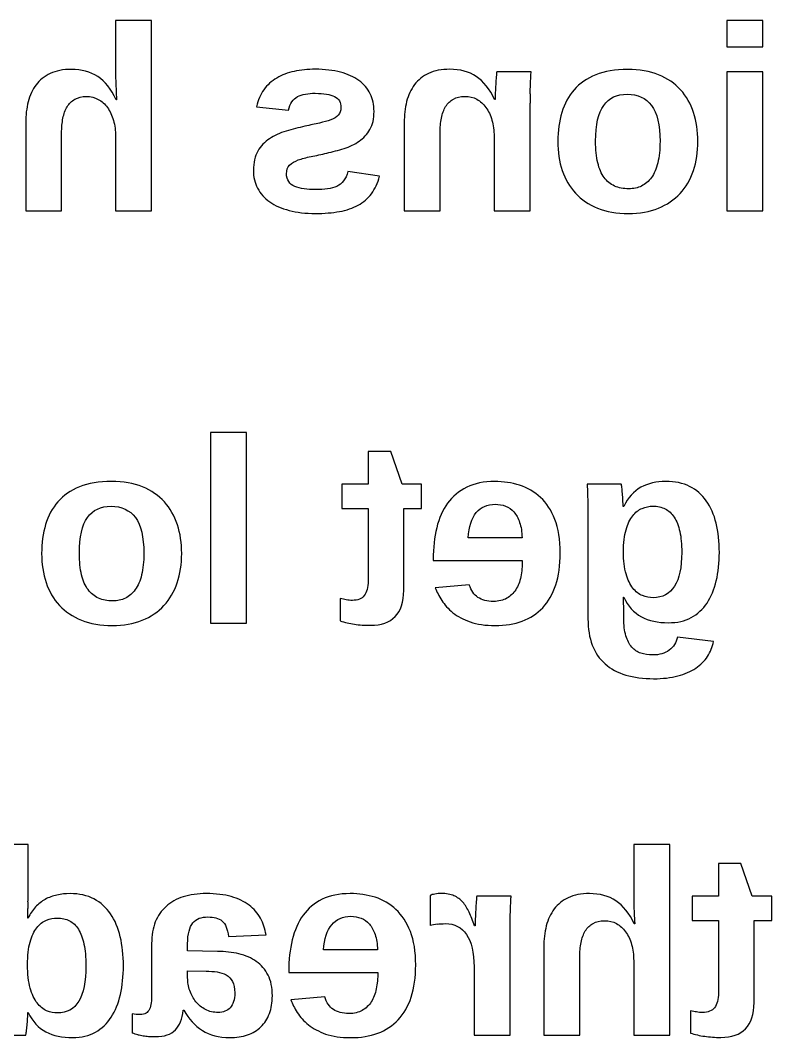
# Model space of a CAD drawing. Header units: millimetres. Extents: x 0 to 290, y 0 to 205.
# Drawn here: x 192.74 to 217.67, y 106.26 to 140 of the extents above; entities that cross this region are included whole.
import ezdxf

# ---------------------------------------------------------------- set-up
doc = ezdxf.new("R2010")
doc.units = ezdxf.units.MM
doc.layers.get('0').update_dxf_attribs({"linetype": 'CONTINUOUS', "true_color": 0x000000})

msp = doc.modelspace()

# ---------------------------------------------------------------- linework, layer by layer
for p, q in [((197.097, 140), (195.9, 140)), ((195.9, 140), (195.9, 138.275)), ((197.097, 133.68), (197.097, 140)), ((217.373, 140), (216.176, 140)), ((216.176, 140), (216.176, 139.118)), ((217.373, 139.118), (217.373, 140)), ((216.176, 139.118), (217.373, 139.118)), ((209.688, 138.288), (208.548, 138.288)), ((217.373, 138.288), (216.176, 138.288)), ((216.176, 138.288), (216.176, 133.68)), ((217.373, 133.68), (217.373, 138.288)), ((195.935, 137.368), (195.917, 137.368)), ((208.493, 137.373), (208.475, 137.373)), ((200.579, 137.133), (201.64, 137.023)), ((209.655, 133.68), (209.655, 137.257)), ((192.919, 136.602), (192.919, 133.68)), ((205.477, 136.606), (205.477, 133.68)), ((194.111, 133.68), (194.111, 136.261)), ((195.9, 136.146), (195.9, 133.68)), ((206.669, 133.68), (206.669, 136.265)), ((208.458, 136.15), (208.458, 133.68)), ((204.659, 134.83), (203.608, 134.987)), ((192.919, 133.68), (194.111, 133.68)), ((195.9, 133.68), (197.097, 133.68)), ((205.477, 133.68), (206.669, 133.68)), ((208.458, 133.68), (209.655, 133.68)), ((216.176, 133.68), (217.373, 133.68)), ((200.246, 126.333), (199.05, 126.333)), ((199.05, 126.333), (199.05, 120.013)), ((200.246, 120.013), (200.246, 126.333)), ((205.029, 125.703), (204.28, 125.703)), ((204.28, 125.703), (204.28, 124.622)), ((205.404, 124.622), (205.029, 125.703)), ((204.28, 124.622), (203.406, 124.622)), ((203.406, 124.622), (203.406, 123.812)), ((206.047, 124.622), (205.404, 124.622)), ((206.047, 123.812), (206.047, 124.622)), ((212.68, 124.622), (211.547, 124.622)), ((212.761, 123.881), (212.74, 123.881)), ((203.406, 123.812), (204.28, 123.812)), ((204.28, 123.812), (204.28, 121.419)), ((205.463, 121.095), (205.463, 123.812)), ((205.463, 123.812), (206.047, 123.812)), ((211.573, 123.557), (211.573, 120.155)), ((209.388, 122.837), (207.599, 122.837)), ((206.44, 122.122), (206.44, 122.087)), ((206.44, 122.087), (209.396, 122.087)), ((207.637, 121.279), (206.509, 121.181)), ((203.355, 120.823), (203.355, 120.082)), ((212.752, 120.87), (212.761, 120.87)), ((212.761, 120.171), (212.761, 120.414)), ((199.05, 120.013), (200.246, 120.013)), ((215.741, 119.404), (214.546, 119.545)), ((192.996, 112.667), (191.8, 112.667)), ((192.996, 110.985), (192.996, 112.667)), ((214.288, 112.667), (213.091, 112.667)), ((213.091, 112.667), (213.091, 110.942)), ((214.288, 106.347), (214.288, 112.667)), ((216.651, 112.036), (215.902, 112.036)), ((215.902, 112.036), (215.902, 110.955)), ((217.026, 110.955), (216.651, 112.036)), ((206.337, 110.98), (206.337, 109.979)), ((209.024, 110.955), (207.883, 110.955)), ((215.902, 110.955), (215.028, 110.955)), ((215.028, 110.955), (215.028, 110.146)), ((217.669, 110.955), (217.026, 110.955)), ((217.669, 110.146), (217.669, 110.955)), ((192.996, 110.226), (192.988, 110.226)), ((213.126, 110.035), (213.109, 110.035)), ((215.028, 110.146), (215.902, 110.146)), ((215.902, 110.146), (215.902, 107.752)), ((217.085, 107.428), (217.085, 110.146)), ((217.085, 110.146), (217.669, 110.146)), ((199.646, 109.613), (200.894, 109.672)), ((207.828, 109.971), (207.811, 109.971)), ((208.99, 106.347), (208.99, 109.873)), ((197.096, 109.387), (197.096, 107.709)), ((198.292, 109.141), (198.292, 109.375)), ((199.285, 109.124), (198.292, 109.141)), ((204.593, 109.171), (202.804, 109.171)), ((210.11, 109.269), (210.11, 106.347)), ((211.303, 106.347), (211.303, 108.927)), ((213.091, 108.813), (213.091, 106.347)), ((198.292, 108.481), (198.905, 108.472)), ((198.292, 108.246), (198.292, 108.481)), ((201.645, 108.455), (201.645, 108.42)), ((201.645, 108.42), (204.601, 108.42)), ((207.794, 108.608), (207.794, 106.347)), ((202.842, 107.612), (201.714, 107.514)), ((192.988, 107.096), (193.005, 107.096)), ((196.453, 107.054), (196.453, 106.406)), ((198.143, 107.169), (198.169, 107.169)), ((214.977, 107.156), (214.977, 106.415)), ((191.766, 106.347), (192.924, 106.347)), ((207.794, 106.347), (208.99, 106.347)), ((210.11, 106.347), (211.303, 106.347)), ((213.091, 106.347), (214.288, 106.347))]:
    msp.add_line(p, q)
for centre, radius, start, end in [((204.167, 138.276), 8.267, 180.0091, 181.9112), ((223.12, 136.945), 14.636, 176.3566, 177.4264), ((233.277, 137.253), 23.622, 179.2462, 179.9899), ((200.352, 123.388), 12.401, 3.231, 4.2767), ((205.481, 110.537), 12.489, 178.9632, 179.9807), ((180.534, 110.989), 12.462, 358.9621, 359.9794), ((248.534, 108.146), 40.753, 176.2964, 176.6836), ((221.359, 110.943), 8.267, 180.0091, 181.9112), ((225.92, 109.45), 18.101, 176.6638, 177.6015), ((207.297, 105.64), 4.443, 99.4193, 102.4732), ((187.146, 107.227), 5.845, 354.491, 356.7116), ((189.018, 75.433), 31.853, 76.1479, 76.5017), ((197.089, 108.16), 1.854, 256.1081, 261.4706)]:
    msp.add_arc(centre, radius, start, end)
for points in [[(194.435, 138.373), (194.157, 138.373), (193.922, 138.328), (193.73, 138.237)], [(195.308, 138.134), (195.064, 138.293), (194.773, 138.373), (194.435, 138.373)], [(202.525, 138.377), (202.276, 138.377), (202.043, 138.354), (201.827, 138.307)], [(203.362, 138.282), (203.12, 138.345), (202.841, 138.377), (202.525, 138.377)], [(206.993, 138.377), (206.715, 138.377), (206.48, 138.332), (206.288, 138.241)], [(207.866, 138.138), (207.622, 138.298), (207.331, 138.377), (206.993, 138.377)], [(212.891, 138.373), (212.477, 138.373), (212.124, 138.313), (211.831, 138.194)], [(213.918, 138.194), (213.625, 138.313), (213.283, 138.373), (212.891, 138.373)], [(193.73, 138.237), (193.539, 138.146), (193.383, 138.021), (193.262, 137.862)], [(195.917, 137.368), (195.755, 137.72), (195.552, 137.975), (195.308, 138.134)], [(195.904, 138.001), (195.908, 137.908), (195.911, 137.821), (195.915, 137.74)], [(201.248, 138.086), (201.077, 137.985), (200.935, 137.856), (200.82, 137.7)], [(201.827, 138.307), (201.611, 138.26), (201.418, 138.187), (201.248, 138.086)], [(203.973, 138.005), (203.809, 138.126), (203.605, 138.218), (203.362, 138.282)], [(204.348, 137.566), (204.263, 137.737), (204.138, 137.884), (203.973, 138.005)], [(206.288, 138.241), (206.097, 138.151), (205.941, 138.026), (205.82, 137.867)], [(208.475, 137.373), (208.313, 137.724), (208.11, 137.979), (207.866, 138.138)], [(208.53, 138.124), (208.525, 138.049), (208.519, 137.966), (208.514, 137.875)], [(208.548, 138.288), (208.542, 138.254), (208.536, 138.199), (208.53, 138.124)], [(209.665, 137.864), (209.67, 137.959), (209.673, 138.045), (209.676, 138.12)], [(209.676, 138.12), (209.679, 138.195), (209.683, 138.251), (209.688, 138.288)], [(211.831, 138.194), (211.539, 138.075), (211.3, 137.91), (211.114, 137.698)], [(214.646, 137.696), (214.453, 137.909), (214.21, 138.075), (213.918, 138.194)], [(193.262, 137.862), (193.142, 137.703), (193.054, 137.516), (193, 137.3)], [(195.915, 137.74), (195.919, 137.659), (195.923, 137.586), (195.925, 137.521)], [(200.82, 137.7), (200.705, 137.544), (200.625, 137.355), (200.579, 137.133)], [(205.82, 137.867), (205.7, 137.708), (205.612, 137.52), (205.558, 137.304)], [(209.657, 137.564), (209.658, 137.669), (209.661, 137.769), (209.665, 137.864)], [(211.114, 137.698), (210.928, 137.486), (210.792, 137.235), (210.705, 136.944)], [(215.078, 136.94), (214.983, 137.231), (214.839, 137.483), (214.646, 137.696)], [(194.294, 137.136), (194.36, 137.243), (194.445, 137.326), (194.55, 137.385)], [(194.55, 137.385), (194.655, 137.445), (194.782, 137.475), (194.933, 137.475)], [(194.933, 137.475), (195.078, 137.475), (195.21, 137.443), (195.328, 137.379)], [(195.328, 137.379), (195.445, 137.315), (195.547, 137.224), (195.632, 137.106)], [(195.925, 137.521), (195.928, 137.456), (195.931, 137.405), (195.935, 137.368)], [(201.747, 137.298), (201.798, 137.37), (201.861, 137.428), (201.936, 137.47)], [(201.936, 137.47), (202.011, 137.513), (202.099, 137.542), (202.198, 137.557)], [(202.198, 137.557), (202.297, 137.573), (202.406, 137.581), (202.525, 137.581)], [(202.525, 137.581), (202.809, 137.581), (203.022, 137.545), (203.165, 137.472)], [(203.165, 137.472), (203.307, 137.4), (203.378, 137.278), (203.378, 137.108)], [(204.476, 136.98), (204.476, 137.199), (204.434, 137.394), (204.348, 137.566)], [(206.852, 137.14), (206.918, 137.247), (207.003, 137.33), (207.108, 137.389)], [(207.108, 137.389), (207.213, 137.449), (207.34, 137.479), (207.491, 137.479)], [(207.491, 137.479), (207.636, 137.479), (207.768, 137.447), (207.886, 137.383)], [(207.886, 137.383), (208.003, 137.319), (208.105, 137.228), (208.19, 137.11)], [(208.499, 137.602), (208.495, 137.511), (208.493, 137.435), (208.493, 137.373)], [(212.096, 137.181), (212.274, 137.428), (212.534, 137.551), (212.875, 137.551)], [(212.875, 137.551), (213.226, 137.551), (213.496, 137.426), (213.683, 137.176)], [(193, 137.3), (192.946, 137.084), (192.919, 136.851), (192.919, 136.602)], [(194.154, 136.753), (194.182, 136.902), (194.229, 137.029), (194.294, 137.136)], [(195.632, 137.106), (195.717, 136.988), (195.783, 136.847), (195.83, 136.684)], [(201.64, 137.023), (201.66, 137.134), (201.695, 137.226), (201.747, 137.298)], [(203.378, 137.108), (203.378, 137.003), (203.348, 136.919), (203.29, 136.857)], [(204.34, 136.382), (204.431, 136.54), (204.476, 136.739), (204.476, 136.98)], [(205.558, 137.304), (205.504, 137.088), (205.477, 136.855), (205.477, 136.606)], [(206.712, 136.757), (206.74, 136.906), (206.787, 137.033), (206.852, 137.14)], [(208.19, 137.11), (208.275, 136.993), (208.341, 136.852), (208.388, 136.689)], [(211.827, 135.989), (211.827, 136.537), (211.917, 136.934), (212.096, 137.181)], [(213.683, 137.176), (213.871, 136.926), (213.964, 136.53), (213.964, 135.989)], [(194.111, 136.261), (194.111, 136.44), (194.126, 136.604), (194.154, 136.753)], [(195.83, 136.684), (195.877, 136.521), (195.9, 136.342), (195.9, 136.146)], [(203.043, 136.702), (202.936, 136.66), (202.81, 136.625), (202.664, 136.595)], [(203.29, 136.857), (203.232, 136.795), (203.15, 136.743), (203.043, 136.702)], [(206.669, 136.265), (206.669, 136.444), (206.684, 136.608), (206.712, 136.757)], [(208.388, 136.689), (208.435, 136.525), (208.458, 136.346), (208.458, 136.15)], [(210.705, 136.944), (210.618, 136.653), (210.574, 136.335), (210.574, 135.989)], [(215.221, 135.989), (215.221, 136.332), (215.174, 136.649), (215.078, 136.94)], [(201.556, 136.327), (201.351, 136.266), (201.168, 136.182), (201.007, 136.076)], [(202.185, 136.486), (201.972, 136.441), (201.762, 136.387), (201.556, 136.327)], [(202.664, 136.595), (202.518, 136.566), (202.358, 136.529), (202.185, 136.486)], [(203.982, 135.993), (204.13, 136.095), (204.249, 136.225), (204.34, 136.382)], [(201.007, 136.076), (200.847, 135.969), (200.718, 135.832), (200.62, 135.665)], [(203.48, 135.75), (203.667, 135.81), (203.835, 135.891), (203.982, 135.993)], [(210.574, 135.989), (210.574, 135.637), (210.623, 135.314), (210.722, 135.021)], [(211.899, 135.277), (211.851, 135.476), (211.827, 135.713), (211.827, 135.989)], [(213.964, 135.989), (213.964, 135.713), (213.94, 135.476), (213.89, 135.277)], [(215.072, 135.015), (215.172, 135.309), (215.221, 135.634), (215.221, 135.989)], [(200.62, 135.665), (200.522, 135.497), (200.473, 135.284), (200.473, 135.026)], [(202.909, 135.596), (203.102, 135.639), (203.292, 135.691), (203.48, 135.75)], [(201.676, 135.198), (201.746, 135.268), (201.841, 135.325), (201.961, 135.369)], [(201.961, 135.369), (202.082, 135.413), (202.224, 135.451), (202.387, 135.484)], [(202.387, 135.484), (202.55, 135.517), (202.724, 135.554), (202.909, 135.596)], [(200.473, 135.026), (200.473, 134.805), (200.519, 134.606), (200.612, 134.43)], [(201.572, 134.915), (201.572, 135.034), (201.607, 135.128), (201.676, 135.198)], [(203.608, 134.987), (203.573, 134.86), (203.527, 134.756), (203.467, 134.677)], [(210.722, 135.021), (210.82, 134.729), (210.967, 134.477), (211.162, 134.266)], [(212.112, 134.787), (212.018, 134.915), (211.947, 135.078), (211.899, 135.277)], [(213.89, 135.277), (213.841, 135.078), (213.771, 134.915), (213.68, 134.787)], [(214.631, 134.259), (214.826, 134.469), (214.973, 134.721), (215.072, 135.015)], [(201.644, 134.653), (201.596, 134.723), (201.572, 134.81), (201.572, 134.915)], [(201.847, 134.492), (201.76, 134.53), (201.693, 134.584), (201.644, 134.653)], [(203.467, 134.677), (203.407, 134.597), (203.334, 134.536), (203.245, 134.493)], [(204.39, 134.251), (204.51, 134.407), (204.599, 134.6), (204.659, 134.83)], [(212.459, 134.504), (212.321, 134.565), (212.206, 134.66), (212.112, 134.787)], [(213.68, 134.787), (213.589, 134.66), (213.479, 134.565), (213.352, 134.504)], [(200.612, 134.43), (200.704, 134.254), (200.838, 134.104), (201.014, 133.981)], [(202.153, 134.411), (202.035, 134.427), (201.933, 134.453), (201.847, 134.492)], [(202.534, 134.387), (202.398, 134.387), (202.271, 134.395), (202.153, 134.411)], [(202.936, 134.408), (202.818, 134.394), (202.684, 134.387), (202.534, 134.387)], [(203.245, 134.493), (203.157, 134.451), (203.054, 134.422), (202.936, 134.408)], [(212.93, 134.413), (212.754, 134.413), (212.596, 134.443), (212.459, 134.504)], [(213.352, 134.504), (213.224, 134.443), (213.083, 134.413), (212.93, 134.413)], [(201.014, 133.981), (201.19, 133.857), (201.405, 133.762), (201.661, 133.695)], [(203.946, 133.87), (204.123, 133.967), (204.271, 134.095), (204.39, 134.251)], [(211.162, 134.266), (211.358, 134.055), (211.602, 133.89), (211.895, 133.772)], [(213.909, 133.77), (214.196, 133.886), (214.437, 134.049), (214.631, 134.259)], [(201.661, 133.695), (201.916, 133.629), (202.207, 133.595), (202.534, 133.595)], [(202.534, 133.595), (202.827, 133.595), (203.091, 133.617), (203.327, 133.659)], [(203.327, 133.659), (203.562, 133.702), (203.769, 133.772), (203.946, 133.87)], [(211.895, 133.772), (212.187, 133.654), (212.528, 133.595), (212.917, 133.595)], [(212.917, 133.595), (213.291, 133.595), (213.622, 133.653), (213.909, 133.77)], [(194.705, 124.528), (194.413, 124.408), (194.174, 124.243), (193.988, 124.031)], [(195.765, 124.706), (195.351, 124.706), (194.997, 124.647), (194.705, 124.528)], [(196.792, 124.528), (196.499, 124.647), (196.157, 124.706), (195.765, 124.706)], [(197.52, 124.029), (197.327, 124.242), (197.084, 124.408), (196.792, 124.528)], [(207.55, 124.517), (207.293, 124.39), (207.083, 124.214), (206.918, 123.986)], [(208.48, 124.706), (208.117, 124.706), (207.807, 124.643), (207.55, 124.517)], [(209.307, 124.583), (209.046, 124.665), (208.771, 124.706), (208.48, 124.706)], [(209.999, 124.18), (209.799, 124.366), (209.568, 124.5), (209.307, 124.583)], [(211.547, 124.622), (211.553, 124.519), (211.558, 124.376), (211.564, 124.191)], [(212.7, 124.507), (212.692, 124.563), (212.686, 124.602), (212.68, 124.622)], [(212.718, 124.312), (212.713, 124.385), (212.707, 124.45), (212.7, 124.507)], [(213.33, 124.515), (213.087, 124.384), (212.898, 124.173), (212.761, 123.881)], [(214.153, 124.71), (213.847, 124.71), (213.572, 124.645), (213.33, 124.515)], [(214.947, 124.542), (214.725, 124.654), (214.46, 124.71), (214.153, 124.71)], [(215.501, 124.064), (215.355, 124.271), (215.17, 124.43), (214.947, 124.542)], [(210.476, 123.45), (210.358, 123.751), (210.199, 123.994), (209.999, 124.18)], [(211.564, 124.191), (211.57, 124.007), (211.573, 123.795), (211.573, 123.557)], [(193.988, 124.031), (193.802, 123.82), (193.665, 123.569), (193.578, 123.278)], [(194.969, 123.514), (195.148, 123.761), (195.408, 123.885), (195.749, 123.885)], [(195.749, 123.885), (196.1, 123.885), (196.37, 123.76), (196.557, 123.51)], [(197.952, 123.274), (197.857, 123.565), (197.712, 123.816), (197.52, 124.029)], [(206.918, 123.986), (206.754, 123.759), (206.633, 123.487), (206.556, 123.171)], [(207.868, 123.674), (208.024, 123.859), (208.234, 123.952), (208.498, 123.952)], [(208.498, 123.952), (208.62, 123.952), (208.734, 123.932), (208.841, 123.891)], [(208.841, 123.891), (208.947, 123.85), (209.04, 123.785), (209.118, 123.695)], [(212.74, 123.881), (212.74, 123.94), (212.738, 124.009), (212.733, 124.087)], [(213.372, 123.816), (213.49, 123.865), (213.608, 123.889), (213.727, 123.889)], [(213.727, 123.889), (213.88, 123.889), (214.016, 123.859), (214.134, 123.799)], [(215.827, 123.321), (215.756, 123.609), (215.648, 123.856), (215.501, 124.064)], [(194.701, 122.322), (194.701, 122.87), (194.79, 123.267), (194.969, 123.514)], [(196.557, 123.51), (196.744, 123.26), (196.838, 122.864), (196.838, 122.322)], [(207.599, 122.837), (207.622, 123.209), (207.711, 123.488), (207.868, 123.674)], [(209.118, 123.695), (209.196, 123.606), (209.259, 123.49), (209.307, 123.348)], [(212.838, 123.105), (212.894, 123.299), (212.968, 123.453), (213.059, 123.569)], [(213.059, 123.569), (213.15, 123.686), (213.254, 123.768), (213.372, 123.816)], [(214.134, 123.799), (214.252, 123.74), (214.352, 123.647), (214.434, 123.522)], [(214.434, 123.522), (214.517, 123.397), (214.579, 123.238), (214.622, 123.046)], [(193.578, 123.278), (193.492, 122.987), (193.448, 122.668), (193.448, 122.322)], [(198.095, 122.322), (198.095, 122.666), (198.047, 122.983), (197.952, 123.274)], [(206.556, 123.171), (206.479, 122.854), (206.44, 122.505), (206.44, 122.122)], [(209.307, 123.348), (209.355, 123.206), (209.382, 123.035), (209.388, 122.837)], [(210.653, 122.338), (210.653, 122.779), (210.594, 123.149), (210.476, 123.45)], [(215.934, 122.356), (215.934, 122.711), (215.898, 123.032), (215.827, 123.321)], [(212.752, 122.381), (212.752, 122.671), (212.781, 122.912), (212.838, 123.105)], [(214.622, 123.046), (214.664, 122.853), (214.686, 122.623), (214.686, 122.356)], [(193.448, 122.322), (193.448, 121.97), (193.497, 121.647), (193.595, 121.355)], [(194.773, 121.61), (194.725, 121.809), (194.701, 122.046), (194.701, 122.322)], [(196.838, 122.322), (196.838, 122.046), (196.813, 121.809), (196.764, 121.61)], [(197.946, 121.349), (198.045, 121.643), (198.095, 121.967), (198.095, 122.322)], [(210.504, 121.276), (210.603, 121.578), (210.653, 121.932), (210.653, 122.338)], [(212.838, 121.64), (212.781, 121.836), (212.752, 122.083), (212.752, 122.381)], [(214.686, 122.356), (214.686, 121.859), (214.606, 121.484), (214.447, 121.232)], [(215.833, 121.413), (215.9, 121.698), (215.934, 122.012), (215.934, 122.356)], [(209.396, 122.087), (209.396, 121.894), (209.379, 121.715), (209.345, 121.548)], [(194.986, 121.121), (194.892, 121.249), (194.821, 121.412), (194.773, 121.61)], [(196.764, 121.61), (196.715, 121.412), (196.644, 121.249), (196.553, 121.121)], [(209.345, 121.548), (209.311, 121.382), (209.255, 121.239), (209.179, 121.118)], [(213.063, 121.169), (212.97, 121.287), (212.894, 121.444), (212.838, 121.64)], [(193.595, 121.355), (193.693, 121.062), (193.84, 120.81), (194.036, 120.599)], [(195.333, 120.838), (195.195, 120.899), (195.079, 120.993), (194.986, 121.121)], [(196.553, 121.121), (196.462, 120.993), (196.353, 120.899), (196.225, 120.838)], [(197.505, 120.592), (197.699, 120.803), (197.846, 121.055), (197.946, 121.349)], [(204.28, 121.419), (204.28, 121.195), (204.237, 121.029), (204.152, 120.923)], [(206.509, 121.181), (206.56, 121.05), (206.632, 120.911), (206.724, 120.763)], [(207.923, 120.863), (207.79, 120.953), (207.694, 121.091), (207.637, 121.279)], [(210.074, 120.522), (210.261, 120.723), (210.404, 120.974), (210.504, 121.276)], [(213.381, 120.923), (213.263, 120.969), (213.157, 121.051), (213.063, 121.169)], [(214.447, 121.232), (214.288, 120.979), (214.051, 120.853), (213.736, 120.853)], [(215.525, 120.676), (215.664, 120.881), (215.767, 121.127), (215.833, 121.413)], [(195.804, 120.746), (195.627, 120.746), (195.47, 120.777), (195.333, 120.838)], [(196.225, 120.838), (196.098, 120.777), (195.957, 120.746), (195.804, 120.746)], [(203.556, 120.78), (203.496, 120.792), (203.429, 120.806), (203.355, 120.823)], [(204.152, 120.923), (204.067, 120.816), (203.935, 120.763), (203.756, 120.763)], [(205.178, 120.225), (205.368, 120.416), (205.463, 120.706), (205.463, 121.095)], [(208.438, 120.729), (208.228, 120.729), (208.056, 120.774), (207.923, 120.863)], [(208.881, 120.833), (208.759, 120.764), (208.611, 120.729), (208.438, 120.729)], [(209.179, 121.118), (209.102, 120.998), (209.003, 120.903), (208.881, 120.833)], [(212.756, 120.64), (212.754, 120.719), (212.752, 120.796), (212.752, 120.87)], [(212.761, 120.87), (212.9, 120.571), (213.095, 120.356), (213.346, 120.222)], [(213.736, 120.853), (213.617, 120.853), (213.499, 120.876), (213.381, 120.923)], [(194.036, 120.599), (194.232, 120.388), (194.476, 120.223), (194.769, 120.105)], [(196.783, 120.103), (197.07, 120.219), (197.31, 120.382), (197.505, 120.592)], [(203.756, 120.763), (203.682, 120.763), (203.616, 120.768), (203.556, 120.78)], [(206.724, 120.763), (206.816, 120.616), (206.939, 120.48), (207.092, 120.356)], [(209.394, 120.075), (209.66, 120.173), (209.886, 120.322), (210.074, 120.522)], [(212.761, 120.414), (212.761, 120.497), (212.76, 120.572), (212.756, 120.64)], [(214.999, 120.194), (215.211, 120.31), (215.386, 120.47), (215.525, 120.676)], [(204.365, 119.937), (204.717, 119.937), (204.988, 120.033), (205.178, 120.225)], [(207.092, 120.356), (207.246, 120.233), (207.437, 120.131), (207.665, 120.05)], [(211.573, 120.155), (211.573, 119.819), (211.621, 119.528), (211.717, 119.279)], [(212.831, 119.592), (212.785, 119.748), (212.761, 119.941), (212.761, 120.171)], [(213.346, 120.222), (213.598, 120.088), (213.896, 120.022), (214.243, 120.022)], [(214.243, 120.022), (214.536, 120.022), (214.787, 120.079), (214.999, 120.194)], [(194.769, 120.105), (195.061, 119.988), (195.401, 119.929), (195.79, 119.929)], [(195.79, 119.929), (196.165, 119.929), (196.496, 119.987), (196.783, 120.103)], [(203.355, 120.082), (203.503, 120.034), (203.659, 119.997), (203.824, 119.973)], [(203.824, 119.973), (203.988, 119.949), (204.169, 119.937), (204.365, 119.937)], [(207.665, 120.05), (207.894, 119.969), (208.171, 119.929), (208.498, 119.929)], [(208.498, 119.929), (208.83, 119.929), (209.129, 119.978), (209.394, 120.075)], [(213.027, 119.215), (212.943, 119.31), (212.878, 119.436), (212.831, 119.592)], [(214.546, 119.545), (214.503, 119.361), (214.411, 119.216), (214.27, 119.111)], [(211.717, 119.279), (211.814, 119.031), (211.955, 118.824), (212.141, 118.659)], [(213.33, 119.012), (213.212, 119.052), (213.111, 119.12), (213.027, 119.215)], [(214.27, 119.111), (214.13, 119.005), (213.946, 118.953), (213.719, 118.953)], [(215.54, 118.904), (215.637, 119.056), (215.705, 119.222), (215.741, 119.404)], [(213.719, 118.953), (213.577, 118.953), (213.447, 118.973), (213.33, 119.012)], [(215.148, 118.513), (215.311, 118.622), (215.442, 118.753), (215.54, 118.904)], [(212.141, 118.659), (212.327, 118.494), (212.556, 118.371), (212.827, 118.289)], [(214.556, 118.257), (214.788, 118.318), (214.985, 118.403), (215.148, 118.513)], [(212.827, 118.289), (213.098, 118.207), (213.407, 118.166), (213.753, 118.166)], [(213.753, 118.166), (214.057, 118.166), (214.324, 118.196), (214.556, 118.257)], [(194.389, 111.04), (194.239, 111.04), (194.094, 111.024), (193.955, 110.993)], [(195.183, 110.861), (194.961, 110.98), (194.696, 111.04), (194.389, 111.04)], [(198.914, 111.04), (198.627, 111.04), (198.371, 111.004), (198.147, 110.933)], [(199.738, 110.94), (199.504, 111.006), (199.229, 111.04), (198.914, 111.04)], [(203.685, 111.04), (203.322, 111.04), (203.012, 110.977), (202.755, 110.85)], [(204.512, 110.916), (204.251, 110.999), (203.975, 111.04), (203.685, 111.04)], [(206.497, 111.025), (206.427, 111.012), (206.374, 110.998), (206.337, 110.98)], [(206.708, 111.044), (206.637, 111.044), (206.566, 111.038), (206.497, 111.025)], [(207.129, 110.969), (207.015, 111.019), (206.875, 111.044), (206.708, 111.044)], [(211.627, 111.04), (211.348, 111.04), (211.113, 110.994), (210.922, 110.903)], [(212.5, 110.801), (212.256, 110.96), (211.965, 111.04), (211.627, 111.04)], [(193.567, 110.848), (193.447, 110.783), (193.34, 110.699), (193.243, 110.597)], [(193.955, 110.993), (193.815, 110.961), (193.686, 110.913), (193.567, 110.848)], [(195.735, 110.365), (195.59, 110.576), (195.406, 110.742), (195.183, 110.861)], [(198.147, 110.933), (197.923, 110.863), (197.733, 110.757), (197.577, 110.616)], [(200.33, 110.657), (200.169, 110.778), (199.972, 110.873), (199.738, 110.94)], [(202.755, 110.85), (202.498, 110.724), (202.288, 110.547), (202.123, 110.32)], [(205.204, 110.513), (205.004, 110.699), (204.773, 110.834), (204.512, 110.916)], [(207.421, 110.756), (207.34, 110.848), (207.243, 110.92), (207.129, 110.969)], [(207.632, 110.42), (207.572, 110.552), (207.502, 110.664), (207.421, 110.756)], [(207.883, 110.955), (207.877, 110.921), (207.872, 110.862), (207.866, 110.778)], [(209.001, 110.505), (209.005, 110.606), (209.009, 110.697), (209.012, 110.778)], [(209.012, 110.778), (209.014, 110.859), (209.019, 110.918), (209.024, 110.955)], [(210.922, 110.903), (210.73, 110.812), (210.574, 110.688), (210.454, 110.529)], [(213.109, 110.035), (212.947, 110.387), (212.744, 110.642), (212.5, 110.801)], [(213.096, 110.667), (213.099, 110.575), (213.103, 110.488), (213.107, 110.407)], [(192.988, 110.226), (192.988, 110.255), (192.989, 110.297), (192.99, 110.352)], [(192.99, 110.352), (192.992, 110.407), (192.992, 110.47), (192.992, 110.542)], [(193.243, 110.597), (193.147, 110.495), (193.065, 110.371), (192.996, 110.226)], [(196.056, 109.609), (195.987, 109.901), (195.88, 110.153), (195.735, 110.365)], [(197.577, 110.616), (197.421, 110.475), (197.302, 110.303), (197.219, 110.099)], [(200.707, 110.224), (200.616, 110.39), (200.49, 110.535), (200.33, 110.657)], [(205.681, 109.783), (205.563, 110.084), (205.404, 110.327), (205.204, 110.513)], [(207.811, 109.971), (207.751, 110.138), (207.691, 110.288), (207.632, 110.42)], [(208.992, 110.188), (208.994, 110.299), (208.997, 110.404), (209.001, 110.505)], [(210.454, 110.529), (210.333, 110.37), (210.246, 110.183), (210.192, 109.967)], [(213.107, 110.407), (213.111, 110.326), (213.114, 110.253), (213.117, 110.188)], [(193.288, 109.909), (193.381, 110.027), (193.486, 110.11), (193.603, 110.156)], [(193.603, 110.156), (193.721, 110.203), (193.841, 110.226), (193.963, 110.226)], [(193.963, 110.226), (194.117, 110.226), (194.252, 110.196), (194.37, 110.137)], [(194.37, 110.137), (194.488, 110.077), (194.587, 109.984), (194.668, 109.856)], [(197.219, 110.099), (197.137, 109.894), (197.096, 109.657), (197.096, 109.387)], [(198.337, 109.794), (198.366, 109.907), (198.41, 109.998), (198.467, 110.069)], [(198.467, 110.069), (198.523, 110.14), (198.594, 110.19), (198.678, 110.22)], [(198.678, 110.22), (198.761, 110.25), (198.857, 110.265), (198.965, 110.265)], [(198.965, 110.265), (199.064, 110.265), (199.153, 110.255), (199.231, 110.235)], [(199.231, 110.235), (199.309, 110.215), (199.376, 110.18), (199.433, 110.13)], [(199.433, 110.13), (199.49, 110.08), (199.536, 110.014), (199.572, 109.93)], [(200.894, 109.672), (200.86, 109.874), (200.798, 110.058), (200.707, 110.224)], [(202.123, 110.32), (201.959, 110.093), (201.838, 109.821), (201.761, 109.504)], [(202.804, 109.171), (202.827, 109.543), (202.916, 109.821), (203.073, 110.007)], [(203.073, 110.007), (203.229, 110.193), (203.439, 110.286), (203.703, 110.286)], [(203.703, 110.286), (203.825, 110.286), (203.939, 110.265), (204.045, 110.224)], [(204.045, 110.224), (204.152, 110.183), (204.244, 110.118), (204.322, 110.029)], [(204.322, 110.029), (204.4, 109.939), (204.464, 109.823), (204.512, 109.681)], [(206.57, 110.024), (206.648, 110.037), (206.741, 110.043), (206.848, 110.043)], [(206.848, 110.043), (207.147, 110.043), (207.379, 109.923), (207.545, 109.682)], [(207.834, 110.207), (207.83, 110.11), (207.828, 110.031), (207.828, 109.971)], [(208.99, 109.873), (208.99, 109.972), (208.991, 110.077), (208.992, 110.188)], [(211.486, 109.803), (211.551, 109.909), (211.637, 109.992), (211.741, 110.052)], [(211.741, 110.052), (211.846, 110.112), (211.974, 110.141), (212.125, 110.141)], [(212.125, 110.141), (212.27, 110.141), (212.401, 110.109), (212.519, 110.045)], [(212.519, 110.045), (212.637, 109.981), (212.739, 109.89), (212.824, 109.773)], [(213.117, 110.188), (213.12, 110.123), (213.123, 110.072), (213.126, 110.035)], [(193.064, 109.432), (193.121, 109.632), (193.196, 109.792), (193.288, 109.909)], [(194.668, 109.856), (194.749, 109.728), (194.81, 109.565), (194.851, 109.366)], [(198.292, 109.375), (198.292, 109.543), (198.307, 109.682), (198.337, 109.794)], [(199.572, 109.93), (199.607, 109.847), (199.632, 109.741), (199.646, 109.613)], [(204.512, 109.681), (204.56, 109.539), (204.587, 109.369), (204.593, 109.171)], [(205.858, 108.672), (205.858, 109.112), (205.799, 109.482), (205.681, 109.783)], [(207.545, 109.682), (207.711, 109.44), (207.794, 109.083), (207.794, 108.608)], [(210.192, 109.967), (210.137, 109.751), (210.11, 109.518), (210.11, 109.269)], [(211.345, 109.419), (211.374, 109.568), (211.421, 109.696), (211.486, 109.803)], [(212.824, 109.773), (212.909, 109.655), (212.975, 109.514), (213.021, 109.351)], [(192.979, 108.676), (192.979, 108.98), (193.007, 109.232), (193.064, 109.432)], [(194.851, 109.366), (194.892, 109.168), (194.913, 108.928), (194.913, 108.646)], [(196.16, 108.646), (196.16, 108.996), (196.126, 109.317), (196.056, 109.609)], [(201.761, 109.504), (201.684, 109.188), (201.645, 108.838), (201.645, 108.455)], [(211.303, 108.927), (211.303, 109.107), (211.317, 109.271), (211.345, 109.419)], [(213.021, 109.351), (213.068, 109.188), (213.091, 109.008), (213.091, 108.813)], [(199.991, 109.041), (199.769, 109.093), (199.534, 109.121), (199.285, 109.124)], [(200.57, 108.789), (200.405, 108.905), (200.212, 108.988), (199.991, 109.041)], [(193.066, 107.907), (193.008, 108.113), (192.979, 108.369), (192.979, 108.676)], [(194.913, 108.646), (194.913, 107.602), (194.599, 107.08), (193.971, 107.08)], [(196.06, 107.695), (196.127, 107.986), (196.16, 108.303), (196.16, 108.646)], [(200.96, 108.338), (200.865, 108.524), (200.735, 108.674), (200.57, 108.789)], [(205.709, 107.61), (205.808, 107.912), (205.858, 108.266), (205.858, 108.672)], [(198.905, 108.472), (199.033, 108.466), (199.154, 108.456), (199.269, 108.44)], [(199.269, 108.44), (199.384, 108.424), (199.485, 108.391), (199.572, 108.342)], [(199.572, 108.342), (199.658, 108.292), (199.727, 108.22), (199.778, 108.127)], [(201.103, 107.65), (201.103, 107.922), (201.055, 108.152), (200.96, 108.338)], [(204.601, 108.42), (204.601, 108.228), (204.584, 108.048), (204.55, 107.882)], [(198.364, 107.821), (198.316, 107.96), (198.292, 108.101), (198.292, 108.246)], [(199.778, 108.127), (199.829, 108.033), (199.855, 107.905), (199.855, 107.744)], [(193.294, 107.416), (193.201, 107.538), (193.125, 107.702), (193.066, 107.907)], [(195.754, 106.939), (195.891, 107.152), (195.994, 107.404), (196.06, 107.695)], [(197.096, 107.709), (197.096, 107.601), (197.091, 107.505), (197.081, 107.42)], [(198.567, 107.452), (198.48, 107.559), (198.412, 107.682), (198.364, 107.821)], [(199.855, 107.744), (199.855, 107.525), (199.804, 107.363), (199.704, 107.256)], [(201.005, 107.058), (201.07, 107.231), (201.103, 107.428), (201.103, 107.65)], [(204.55, 107.882), (204.516, 107.716), (204.46, 107.572), (204.384, 107.452)], [(215.902, 107.752), (215.902, 107.528), (215.859, 107.363), (215.774, 107.256)], [(193.614, 107.156), (193.494, 107.207), (193.388, 107.294), (193.294, 107.416)], [(197.081, 107.42), (197.071, 107.335), (197.052, 107.263), (197.025, 107.205)], [(198.884, 107.194), (198.759, 107.259), (198.654, 107.345), (198.567, 107.452)], [(201.714, 107.514), (201.765, 107.383), (201.837, 107.244), (201.929, 107.096)], [(203.128, 107.197), (202.995, 107.286), (202.899, 107.425), (202.842, 107.612)], [(204.384, 107.452), (204.307, 107.331), (204.208, 107.236), (204.086, 107.166)], [(205.278, 106.856), (205.466, 107.056), (205.609, 107.307), (205.709, 107.61)], [(216.8, 106.558), (216.99, 106.75), (217.085, 107.04), (217.085, 107.428)], [(192.982, 106.892), (192.986, 106.969), (192.988, 107.037), (192.988, 107.096)], [(193.005, 107.096), (193.144, 106.798), (193.337, 106.585), (193.586, 106.456)], [(193.971, 107.08), (193.852, 107.08), (193.733, 107.105), (193.614, 107.156)], [(196.716, 107.029), (196.626, 107.029), (196.538, 107.037), (196.453, 107.054)], [(196.91, 107.073), (196.861, 107.043), (196.796, 107.029), (196.716, 107.029)], [(197.025, 107.205), (196.998, 107.147), (196.959, 107.103), (196.91, 107.073)], [(197.885, 106.517), (198.028, 106.665), (198.114, 106.882), (198.143, 107.169)], [(198.169, 107.169), (198.327, 106.882), (198.531, 106.659), (198.779, 106.5)], [(199.301, 107.096), (199.148, 107.096), (199.009, 107.129), (198.884, 107.194)], [(199.704, 107.256), (199.603, 107.149), (199.469, 107.096), (199.301, 107.096)], [(200.724, 106.622), (200.846, 106.74), (200.939, 106.885), (201.005, 107.058)], [(201.929, 107.096), (202.021, 106.949), (202.144, 106.813), (202.297, 106.69)], [(203.643, 107.062), (203.433, 107.062), (203.261, 107.107), (203.128, 107.197)], [(204.086, 107.166), (203.964, 107.097), (203.816, 107.062), (203.643, 107.062)], [(215.178, 107.113), (215.118, 107.125), (215.051, 107.139), (214.977, 107.156)], [(215.378, 107.096), (215.304, 107.096), (215.237, 107.102), (215.178, 107.113)], [(215.774, 107.256), (215.689, 107.149), (215.557, 107.096), (215.378, 107.096)], [(192.943, 106.468), (192.95, 106.526), (192.957, 106.592), (192.964, 106.666)], [(195.23, 106.441), (195.441, 106.56), (195.616, 106.726), (195.754, 106.939)], [(200.278, 106.354), (200.453, 106.414), (200.602, 106.504), (200.724, 106.622)], [(202.297, 106.69), (202.451, 106.566), (202.642, 106.464), (202.87, 106.383)], [(204.599, 106.409), (204.865, 106.506), (205.091, 106.655), (205.278, 106.856)], [(192.924, 106.347), (192.929, 106.369), (192.936, 106.41), (192.943, 106.468)], [(193.586, 106.456), (193.835, 106.327), (194.132, 106.262), (194.478, 106.262)], [(194.478, 106.262), (194.768, 106.262), (195.018, 106.322), (195.23, 106.441)], [(196.814, 106.326), (196.871, 106.317), (196.931, 106.31), (196.995, 106.304)], [(196.995, 106.304), (197.059, 106.299), (197.134, 106.296), (197.219, 106.296)], [(197.219, 106.296), (197.52, 106.296), (197.742, 106.37), (197.885, 106.517)], [(198.779, 106.5), (199.028, 106.341), (199.329, 106.262), (199.684, 106.262)], [(199.684, 106.262), (199.906, 106.262), (200.104, 106.293), (200.278, 106.354)], [(202.87, 106.383), (203.099, 106.302), (203.376, 106.262), (203.703, 106.262)], [(203.703, 106.262), (204.035, 106.262), (204.334, 106.311), (204.599, 106.409)], [(214.977, 106.415), (215.125, 106.367), (215.281, 106.331), (215.446, 106.306)], [(215.446, 106.306), (215.61, 106.282), (215.79, 106.27), (215.987, 106.27)], [(215.987, 106.27), (216.339, 106.27), (216.61, 106.366), (216.8, 106.558)]]:
    msp.add_open_spline(points, degree=3)

doc.saveas('drawing.dxf')
